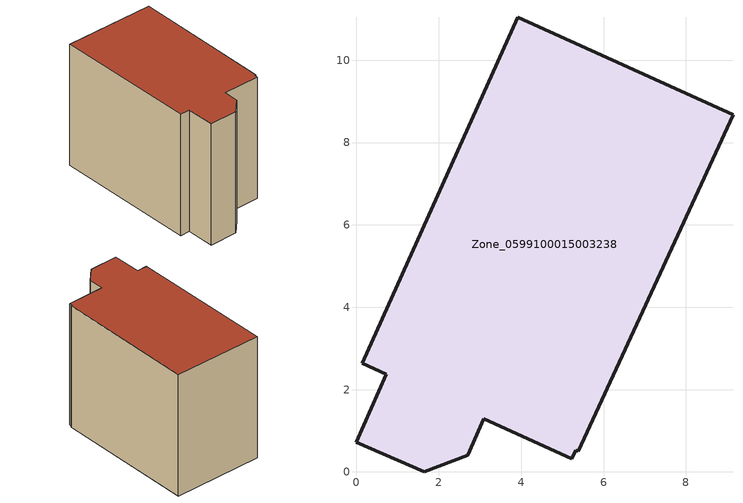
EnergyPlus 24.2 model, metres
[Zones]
Zone_0599100015003238
 floor ground (C_G): 3.09,1.29 2.7,0.41 1.65,0 0,0.72 0.72,2.37 0.14,2.64 3.92,11.05 9.14,8.67 5.39,0.5 5.32,0.53 5.22,0.33 z0.73
 wall outside (C_F): 3.92,11.05 0.14,2.64 0.72,2.37 0,0.72 1.65,0 2.7,0.41 3.09,1.29 5.22,0.33 5.32,0.53 5.39,0.5 9.14,8.67 3.92,11.05 z0.73:8.72
 roof outside (C_R): 5.39,0.5 9.14,8.67 3.92,11.05 0.14,2.64 0.72,2.37 0,0.72 1.65,0 2.7,0.41 3.09,1.29 5.22,0.33 5.32,0.53 z8.72
[BUILDING]
Pand.0599100015003238: North Axis=0; Terrain=City; Loads Convergence Tolerance Value=0.04; Temperature Convergence Tolerance Value=0.4; Solar Distribution=FullExterior; Maximum Number of Warmup Days=25; Minimum Number of Warmup Days=1
[Site:Location]
Rotterdam.The.Hague.AP_ZH_NLD Design_Conditions: Latitude=51.96; Longitude=4.45; Time Zone=1; Elevation=-4.5
[SITE:GROUNDTEMPERATURE:BUILDINGSURFACE]
18, 18, 18, 18, 18, 18, 18, 18, 18, 18, 18, 18
[MATERIAL] Thermal Absorptance=0.9; Solar Absorptance=0.7; Visible Absorptance=0.7
Name | Roughness | Thickness | Conductivity | Density | Specific Heat
G.TI.1965-1974 | MediumSmooth | 0.15 | 0.882353 | 540 | 1210
F.TI.1965-1974 | Rough | 0.3 | 0.697674 | 1920 | 840
R.TI.1965-1974 | MediumRough | 0.2 | 0.232558 | 1500 | 1000
[CONSTRUCTION]
C_G: G.TI.1965-1974
C_F: F.TI.1965-1974
C_R: R.TI.1965-1974
[ZONE]
Zone_0599100015003238: Type=1; Multiplier=1; Ceiling Height=Autocalculate; Volume=Autocalculate; Floor Area=autocalculate; Part of Total Floor Area=Yes
[ZONEINFILTRATION:DESIGNFLOWRATE]
Infil_Zone_0599100015003238: Zone or ZoneList or Space or SpaceList=Zone_0599100015003238; Schedule=AlwaysOn; Design Flow Rate Calculation Method=Flow/Area; Flow Rate per Floor Area=0.003; Constant Term Coefficient=1; Temperature Term Coefficient=0; Velocity Term Coefficient=0; Velocity Squared Term Coefficient=0
[HVACTEMPLATE:ZONE:IDEALLOADSAIRSYSTEM]
Zone_0599100015003238: Maximum Heating Supply Air Temperature=50; Minimum Cooling Supply Air Temperature=13; Maximum Heating Supply Air Humidity Ratio=0.0156; Minimum Cooling Supply Air Humidity Ratio=0.0077; Heating Limit=NoLimit; Cooling Limit=NoLimit; Dehumidification Control Type=ConstantSensibleHeatRatio; Cooling Sensible Heat Ratio=0.7; Dehumidification Setpoint=60; Humidification Control Type=None; Humidification Setpoint=30; Outdoor Air Method=None; Outdoor Air Flow Rate per Person=0.00944; Outdoor Air Flow Rate per Zone Floor Area=0; Outdoor Air Flow Rate per Zone=0; Demand Controlled Ventilation Type=None; Outdoor Air Economizer Type=NoEconomizer; Heat Recovery Type=None; Sensible Heat Recovery Effectiveness=0.7; Latent Heat Recovery Effectiveness=0.65
[ZONECONTROL:THERMOSTAT]
ThermostatControl_Zone_0599100015003238: Zone or ZoneList=Zone_0599100015003238; Control Type Schedule=DualSetpointControlType; Control 1=Thermostat_Zone_0599100015003238; Temperature Difference Between Cutout And Setpoint=0
[THERMOSTATSETPOINT:DUALSETPOINT]
Thermostat_Zone_0599100015003238: Heating Setpoint Temperature Schedule=HeatingSetpoint_Zone_0599100015003238; Cooling Setpoint Temperature Schedule=CoolingSetpoint_Zone_0599100015003238
[SCHEDULE:COMPACT]
HeatingSetpoint_Zone_0599100015003238: Through: 12/31, For: AllDays, Until: 24:00, 21
CoolingSetpoint_Zone_0599100015003238: Through: 12/31, For: AllDays, Until: 24:00, 24
DualSetpointControlType: Through: 12/31, For: AllDays, Until: 24:00, 4
AlwaysOn: Through: 12/31, For: AllDays, Until: 24:00, 1
